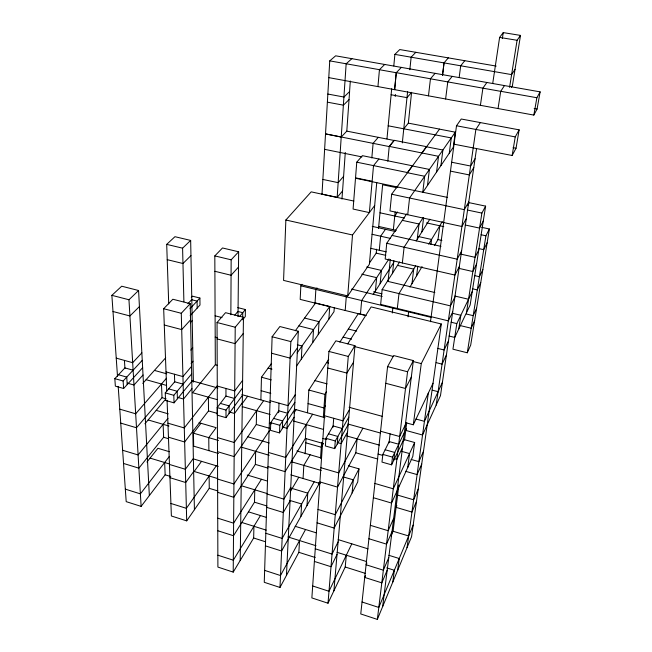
<?xml version="1.0" encoding="UTF-8"?>
<svg xmlns="http://www.w3.org/2000/svg" width="652" height="652" viewBox="0 0 652 652"><rect width="100%" height="100%" fill="white"/><g stroke="black" fill="none" stroke-linecap="round" stroke-linejoin="round"><path stroke-width="0.98" d="M234.63 398.494L225.942 396.074L217.197 407.582L217.23 415.153L225.991 417.655L226.008 410.067L242.52 387.916M225.942 396.326L225.959 388.486M229.096 413.433L229.129 405.878L220.368 403.409M230.857 314.777L231.15 259.814L238.648 251.786L222.503 247.964L214.818 255.902L215.323 364.729L192.609 392.74L217.116 399.611M233.212 572.114L235.217 327.214L243.457 317.255L225.535 312.683L217.051 322.52L217.898 567.085L233.212 572.114L253.661 538.014L253.93 526.278M238.004 316.644L238.648 251.786M242.715 316.717L242.764 312.699L237.956 311.477M240.213 560.443L243.457 317.255M237.735 307.614L245.397 309.545L245.299 316.562L242.674 319.733M217.768 530.736L233.514 535.74L254.492 502.179L254.777 489.807M217.638 492.325L233.823 497.297L255.364 464.395L255.665 451.339M217.499 451.681L234.158 456.604L256.285 424.485L256.603 410.687M260.882 399.798L261.468 377.215L271.607 363.311M286.448 575.431L298.339 331.249L279.855 326.538L272.112 336.758L264.256 582.301L279.985 587.46L298.86 552.326L299.529 540.565M287.687 413.278L278.73 410.784L270.727 422.708L270.482 430.328L279.512 432.895L294.508 409.815M353.84 201.052L311.183 191.859L285.861 220.009L283.571 280.401L347.728 295.918L369.358 264.305L376.75 182.536M278.657 412.675L279.023 403.156M279.512 432.895L279.814 425.275L294.875 402.317M282.349 428.527L282.666 420.931L273.628 418.388M279.985 587.46L290.849 341.599L298.339 331.249M302.015 284.321L300.849 285.82L300.181 299.398L366.245 315.658M301.33 359.105L302.006 345.984L297.336 344.778M300.914 516.408L301.623 503.996L289.578 500.353M303.074 478.503L303.824 465.398L310.107 454.77M267.956 466.579L285.103 471.641L305.364 438.446L306.163 424.582M305.16 453.816L306.024 438.853M307.524 412.716L308.836 390.035L328.706 359.358M312.764 342.52L313.514 329.586L298.893 325.878M315.063 303.058L315.861 289.455L316.986 287.94M329.749 60.872L328.771 77.629L533.833 115.086L537.085 109.031L540.125 91.867L335.658 55.819L329.749 60.872L379.44 69.682L377.94 86.626M322.007 194.1L328.812 77.596M307.01 505.479L307.76 493.14L290.27 487.908M318.266 334.525L319.056 321.689L304.59 318.062M328.877 319.121L329.741 306.473L315.576 302.984L295.34 330.751M318.73 484.477L318.861 482.594M320.531 458.25L321.623 442.284M323.351 417.101L324.908 394.387L326.513 391.795M333.905 590.818L354.949 345.69L335.878 340.825L328.926 351.444L311.86 597.917L328.013 603.214L345.218 567.004L346.318 555.219M334.272 307.825L333.995 311.689L296.473 366.155M341.966 199.072L342.536 190.963M325.503 133.913L341.224 137.042L346.799 131.125L349.602 91.565L343.93 97.066M349.562 91.598L350.311 81.035M345.291 152.438L342.569 190.922L337.133 197.409M342.357 428.519L333.123 425.943L325.918 438.315L325.372 445.96L334.688 448.617L348.168 424.688M333.033 427.19L333.71 418.282M345.201 310.474L346.261 296.823L347.32 295.274M356.766 162.185L407.467 172.56L412.439 165.804L362.373 155.665L356.766 162.185L353.082 209.056L369.358 212.601L373.514 165.608L378.91 159.015M334.688 448.617L335.283 440.964L348.812 417.158M347.728 295.918L352.512 234.997L374.672 205.543M337.239 444.085L337.842 436.449L328.526 433.833M328.013 603.214L348.274 356.44L354.949 345.69M371.819 157.963L373.115 143.326L378.282 137.311M360.45 314.231L361.656 300.548L388.983 258.901M352.096 492.993L353.311 479.848L343.139 476.873M319.896 481.918L337.54 487.125L355.829 452.79L357.117 438.877M369.505 262.919L376.204 253.147L376.579 249.194M378.527 228.445L382.634 184.769L396.718 187.711M386.97 138.86L391.681 88.77M393.8 65.933L394.884 54.385L399.757 49.552L496.188 66.08M401.371 67.376L396.253 72.722L394.631 89.674L396.286 72.682L430.459 78.77L428.47 95.868M375.389 291.02L376.669 277.662L361.795 274.166M379.293 250.27L380.638 236.211L385.462 229.308M387.818 161.207L389.236 146.39L394.207 140.31L426.522 146.667L421.942 152.886M348.355 465.805L358.991 468.878L357.736 481.942L334.183 528.079L317.059 522.831M395.242 96.447L395.43 94.467M380.124 283.669L381.428 270.417L366.717 266.994M399.619 261.99L382.137 289.57L380.654 304.419L448.307 320.865L452.684 312.072M406.677 213.929L386.758 243.277L385.185 259.007L454.9 275.062L459.31 266.668M403.743 128.803L408.372 123.146L439.538 129.104L391.648 194.239L389.986 210.906L443.678 222.503M388.046 281.248L390.287 259.447M393.352 229.7L395.177 211.99M402.317 142.91L407.598 91.679M409.831 69.748L411.151 57.164L415.829 52.274M392.488 273.775L393.865 260.653M408.339 123.187L411.583 92.372M392.308 313.009L392.83 308.103M382.642 606.613L413.368 360.589L393.686 355.568L387.581 366.603L360.752 613.956L377.345 619.4L411.559 536.718L441.306 323.987L371.135 306.913L347.736 343.824M397.304 308.518L398.991 293.579L415.764 265.698M402.341 263L404.118 247.189M407.712 214.736L409.562 198.021L455.292 132.169L439.513 129.145M398.722 444.232L389.203 441.575L382.838 454.403L381.982 462.089L391.591 464.827L403.449 440.018M389.065 442.822L390.092 433.873M408.046 316.839L408.625 311.933M411.991 283.628L413.702 269.121L397.467 265.38M417.223 239.317L419.032 223.995L402.317 220.352M391.591 464.827L392.504 457.133L404.395 432.447M393.832 460.125L394.753 452.455L385.145 449.758M416.612 275.788L417.769 266.203M421.901 231.859L423.613 217.629M427.484 185.478L429.415 169.43L412.423 165.991M442.488 75.518L444.02 62.902L448.323 57.857M442.521 75.485L444.053 62.861M377.345 619.4L407.557 371.762L413.368 360.589M445.618 98.998L447.785 81.859L452.211 76.349M436.563 172.038L438.527 156.317L389.236 146.39M391.029 535.903L393.075 531.258L398.877 485.039M404.509 440.247L406.726 422.586M430.923 244.459L431.559 239.455L418.013 236.456M440.923 165.592L442.895 150.025L426.53 146.806M392.797 582.065L394.338 570.255L386.734 567.876M407.72 467.549L409.546 453.572L401.705 451.38M405.511 422.667L413.295 424.786L421.273 363.596L441.306 323.987M439.815 225.731L437.989 239.561L441.901 240.425M449.269 153.244L451.29 137.931L388.176 125.795M459.163 77.474L460.719 65.754M455.292 132.169L453.287 147.287L422.749 192.479L424.664 176.268L407.451 172.747M430.483 321.721L456.498 125.771L461.241 119.006L519.139 129.854L516.042 148.232L512.138 155.494L454.053 144.198M397.671 570.272L399.236 558.519L388.91 555.325M403.042 439.293L414.648 442.512L412.806 456.392L391.542 503.067L373.368 497.704M407.052 547.615L428.307 393.156M436.172 405.096L475.878 129.438L480.345 122.584M480.402 105.363L482.92 88.118L486.889 82.47M476.514 148.803L440.475 395.65L422.545 435.014L405.748 430.401L406.555 428.714M472.252 291.55L456.816 323.604L452.936 349.195L467.28 352.773L470.703 345.071L489.367 228.982L481.706 227.336M492.725 83.391L499.611 37.408L503.254 32.6L520.5 35.404L512.382 85.868L511.404 87.425M502.35 38.574L503.254 32.6M458.755 328.991L460.834 315.275L452.358 313.245M466.457 312.764L481.885 213.09L485.618 206.13L469.285 202.707L467.81 205.29M498.038 108.591L500.736 91.296L536.881 97.735L540.125 91.867M485.618 206.13L470.157 304.957L454.746 337.434L449.081 336.041M467.28 352.773L485.919 235.796L489.367 228.982M509.579 87.376L517.085 40.277L520.5 35.404M512.138 155.494L515.243 136.904L519.139 129.854M533.833 115.086L536.881 97.735M413.181 525.129L378.804 607.444L362.047 602.008M387.182 570.223L381.803 582.855L364.712 577.428L365.519 575.643M416.506 501.347L411.942 512.064L396.074 507.37L396.864 505.602M388.755 557.631L383.352 570.198L366.09 564.779L366.889 563.002M418.209 489.147L413.629 499.799L397.614 495.112M391.999 531.706L386.53 544.143L368.91 538.739M421.714 464.085L417.101 474.591L405.577 471.298M393.661 518.364L388.168 530.728L370.369 525.333M423.515 451.217L418.877 461.64L411.127 459.448M474.623 320.694L471.192 328.225L459.521 325.397M414.648 442.512L393.278 488.813L374.908 483.458M442.423 382.341L424.428 421.322L415.943 419.024M476.628 308.225L473.197 315.658L466.327 314.019M402.512 447.508L396.864 459.399L394.044 458.601M413.295 424.786L433.026 383.213M446.416 354.998L442.072 364.142L436.196 362.651M480.736 282.658L477.297 289.912L472.618 288.828M351.787 543.833L328.991 591.274L312.683 585.977M448.462 340.947L444.11 349.985L437.573 348.347M482.847 269.569L479.399 276.717L474.68 275.641M405.348 424.794L399.66 436.522L380.572 431.241M337.027 554.477L331.004 566.718L314.386 561.437M338.103 541.91L332.047 554.086L315.258 548.813M476.555 264.06L472.839 271.534L458.788 268.339M487.158 242.731L483.711 249.667L478.91 248.599M454.851 297.222L450.467 305.886L382.137 289.57M478.764 249.952L475.039 257.312L460.858 254.141M411.298 377.166L405.52 388.486L385.772 383.294M358.991 468.878L335.275 514.697L317.989 509.457M483.287 220.995L479.562 228.094L465.112 224.981M461.6 250.955L457.191 259.194L386.758 243.277M362.903 428.177L338.706 472.92L320.874 467.728M305.535 529.514L280.515 575.537L264.639 570.378M347.524 432.146L341.11 443.629L337.28 442.537M319.667 482.79L281.599 551.013L265.421 545.879M466.327 218.583L461.901 226.505L443.645 222.56M314.158 481.836L282.153 538.413L265.829 533.279M349.464 409.546L342.985 420.85L324.476 415.731M468.764 201.908L464.322 209.659L445.878 205.763M290.075 500.826L283.302 512.472L266.652 507.362M323.196 443.939L321.281 447.231L305.796 442.806M409.961 287.067L422.048 266.578M434.411 245.625L438.014 239.512M290.246 491.787L298.779 477.288M290.727 487.557L283.889 499.13L267.084 494.037M428.698 244.207L442.268 221.647M473.776 167.556L469.326 174.932L450.475 171.126M353.531 362.162L346.905 373.066L327.777 368.03M260.45 515.553L233.31 560.207L217.858 555.186M325.446 405.552L323.979 407.956L308.054 403.588M475.063 158.746L470.605 166.024L451.657 162.242M312.585 414.232L285.731 457.492L268.412 452.447M416.196 240.947L429.831 219.235M261.46 479.277L233.612 523.165L217.727 518.169M404.085 247.247L423.205 217.499M294.15 417.239L287.019 428.315L282.365 427.003M373.205 294.419L393.661 262.65M293.905 413.083L296.114 409.668M339.879 342.113L358.396 313.522L365.161 315.185M504.469 85.575L500.712 91.337L430.426 78.81L435.104 73.334M515.039 69.356L511.608 74.613L394.884 54.385M295.25 394.745L288.021 405.65L270.067 400.678M269.643 430.328L233.938 483.988L217.589 479.041M167.075 400.287L171.378 515.993L186.708 520.866L209.251 488.324L209.137 475.984M394.762 215.999L397.565 211.998M263.628 400.67L234.272 442.504L217.45 437.606M297.116 352.96L329.741 306.473M216.325 465.772L186.374 508.324L170.914 503.466M297.54 347.622L290.124 358.127L271.582 353.245M193.644 471.608L185.706 482.529L169.952 477.696M201.533 461.347L194.182 471.461L217.654 478.568M242.316 402.757L234.508 413.458L229.732 412.105M242.055 403.849L247.605 396.229M225.991 417.655L242.414 395.373M193.383 458.437L185.355 469.269L169.463 464.452M242.617 380.377L234.696 390.898L217.271 386.082M118.191 386.375L126.195 501.641L141.125 506.384L165.152 474.811L164.654 462.512M218.534 453.507L193.677 446.155L193.416 433.164L200.979 423.287M208.395 397.166L208.518 410.907L184.646 441.983L168.444 437.199M169.373 456.416L140.384 493.874L125.331 489.139M217.206 385.919L184.28 427.94L167.923 423.181M146.945 462.023L157.906 448.283L169.447 451.738M163.106 424.313L163.636 437.272L138.876 468.16L123.546 463.458M460.695 65.787L464.786 60.685M243.245 333.522L235.079 343.637L217.108 338.91M167.963 418.364L138.094 454.949L122.625 450.263M191.965 388.69L183.522 399.032L177.947 397.451M183.13 384.142L174.695 381.787L165.258 392.895L165.543 400.434L174.051 402.854L191.81 381.347M174.051 402.854L173.807 395.308L191.664 373.922M239.781 316.277L245.397 309.545M144.923 423.776L165.893 398.861M191.509 366.424L182.935 376.579L166.015 371.901M234.777 315.177L238.053 311.289M161.476 384.012L162.03 397.687L136.496 427.769L120.742 423.115M191.126 363.392L192.992 361.208M343.604 176.358L338.168 182.666L322.862 179.43M166.48 378.233L135.673 413.792L119.781 409.163M190.857 350.091L192.731 347.923M406.954 97.678L411.616 92.339M142.78 383.425L165.714 357.769M143.016 375.022L133.986 385.014L127.311 383.123M190.294 322.764L192.21 320.645M190.563 319.847L181.704 329.594L164.271 325.006M238.493 267.075L231.069 275.25L214.891 271.297M133.114 370.197L124.915 367.915L114.825 378.641L115.355 386.139L123.619 388.494L142.633 367.712M190.148 315.78L199.993 305.022L199.895 298.045L192.43 296.163L191.28 297.377M123.619 388.494L123.13 380.988L142.25 360.328M190.009 308.73L199.895 298.045M186.708 520.866L181.28 313.278L190.229 303.677L172.845 299.244L163.668 308.722L166.741 391.387M141.859 352.871L132.666 362.683L116.235 358.135M187.923 303.693L191.802 299.553M139.43 306.57L129.919 315.967L113 311.517M190.954 255.608L182.968 263.506L167.222 259.667M343.384 105.208L349.032 99.617M384.729 64.442L379.399 69.715L396.253 72.722M141.125 506.384L128.966 299.757L138.583 290.507L121.704 286.204L111.875 295.34L117.499 376.375M183.897 301.786L182.593 248.176L190.661 240.417L174.948 236.7L166.7 244.37L168.721 303.897M351.893 58.647L346.155 63.79L337.165 197.36L321.966 194.141M499.611 37.408L517.085 40.277M534.151 108.493L537.085 109.031M391.094 94.752L406.978 97.645M327.842 94.051L343.971 97.034M456.498 125.771L515.243 136.904M327.369 102.168L343.417 105.168M513.091 147.662L516.042 148.232M346.799 131.125L394.191 140.49L389.22 146.57L325.544 133.88M324.631 149.332L361.909 156.896M355.511 177.825L372.105 181.289M397.068 186.863L447.614 197.434M355.519 178.232L397.818 187.075M467.297 210.009L481.885 213.09M391.648 194.239L445.911 205.706M379.994 212.797L404.403 218.094M426.547 222.902L443.743 226.635M481.078 234.744L485.919 235.796M378.714 226.464L396.318 230.352M372.251 226.383L395.332 231.493M392.088 235.421L440.988 246.366M372.047 234.296L390.303 238.379M285.861 220.009L352.512 234.997M370.776 248.33L386.212 251.843M376.204 253.147L385.797 255.339M454.868 296.041L468.543 299.26M387.386 281.281L434.851 292.512M373.523 291.835L381.95 293.848M166.7 244.37L182.593 248.176M214.818 255.902L231.15 259.814M351.567 289.08L382.194 296.424M300.849 285.82L430.923 317.328M451.102 322.218L456.816 323.604M348.347 329.04L356.685 331.135M343.131 337.092L351.558 339.227M191.444 299.675L197.067 301.102L197.181 308.094M354.012 346.424L393.001 356.375M413.474 361.607L421.273 363.596M215.095 315.804L221.982 317.573M111.875 295.34L128.966 299.757M163.668 308.722L181.28 313.278M217.051 322.52L235.217 327.214M272.112 336.758L290.849 341.599M328.926 351.444L348.274 356.44M387.581 366.603L407.557 371.762M326.66 362.52L328.592 363.034M432.341 390.181L438.103 391.689M215.201 337.157L217.14 337.663M268.119 368.095L271.982 369.13M314.932 380.621L327.076 383.865M215.323 364.729L217.23 365.25M261.468 377.215L271.248 379.863M308.836 390.035L324.908 394.387M349.097 407.296L382.17 416.31M261.118 390.703L270.808 393.368M154.418 370.409L166.757 373.832M191.729 380.752L217.907 388.005M241.859 394.639L270.319 402.52M294.207 409.138L324.989 417.671M347.858 424.004L380.564 433.067M146.113 379.7L166.341 385.373M242.291 406.669L270.14 414.485M293.408 421.005L323.547 429.456M346.644 435.935L379.342 445.104M118.477 374.753L126.741 377.076L127.213 384.566M168.672 388.869L177.181 391.265L177.409 398.788M114.825 378.641L123.13 380.988M165.258 392.895L173.807 395.308M217.197 407.582L226.008 410.067M270.727 422.708L279.814 425.275M325.918 438.315L335.283 440.964M382.838 454.403L392.504 457.133M269.341 423.319L271.305 423.873M322.903 438.47L326.733 439.554M378.095 454.094L382.789 455.414M162.03 397.687L165.885 398.788M208.518 410.907L217.165 413.368M256.285 424.485L269.692 428.299M305.364 438.446L323.547 443.613M355.829 452.79L377.826 459.049M156.211 410.369L168.232 413.841M199.047 422.732L216.162 427.671L208.77 437.647L208.893 450.654M247.899 436.824L269.211 442.977M296.929 450.972L321.558 458.079M148.151 419.945L168.974 426.025M193.416 433.164L218.501 440.483M241.753 447.272L269.227 455.292M291.436 461.779L321.216 470.475M163.636 437.272L168.477 438.706M255.364 464.395L267.833 468.079M290.808 474.876L320.295 483.597M193.75 459.008L218.257 466.351M247.23 475.023L267.222 481.005M393.075 531.258L408.649 535.968M150.082 458.103L169.414 463.955M241.346 485.74L267.41 493.637M165.152 474.811L170.816 476.547M209.251 488.324L217.972 490.989M254.492 502.179L267.01 506.017M248.445 511.836L266.244 517.346M295.12 526.286L316.09 532.782M338.184 539.62L368.013 548.854M241.794 522.472L266.228 530.133M288.037 536.963L316.024 545.732M337.06 552.317L366.595 561.568M253.661 538.014L265.274 541.69M298.86 552.326L315.209 557.501M345.218 567.004L365.316 573.361M124.434 360.401L124.956 368.519M138.583 290.507L149.349 495.577M174.451 374.24L174.703 382.039M190.229 303.677L194.418 509.725M190.661 240.417L193.391 382.121"/></g></svg>
